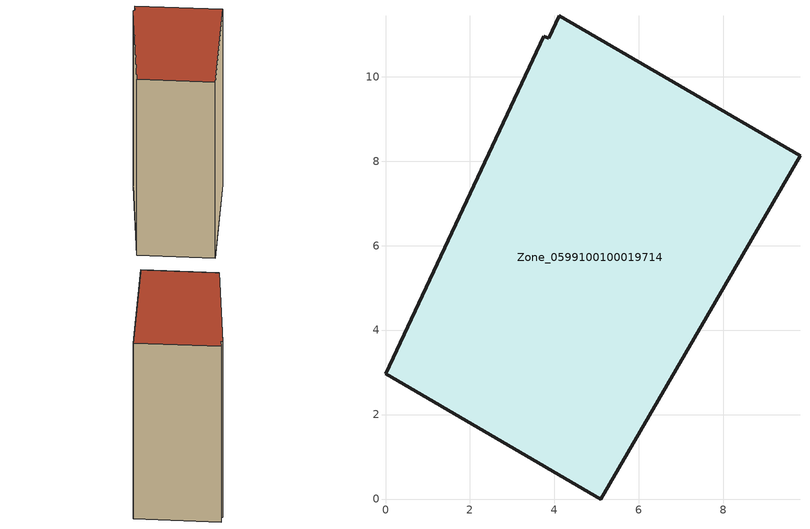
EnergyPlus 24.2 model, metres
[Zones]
Zone_0599100100019714
 floor ground (C_G): 3.87,10.91 4.12,11.44 9.81,8.12 5.09,0 0,2.97 3.75,10.96 z4.09
 wall outside (C_F): 5.09,0 9.81,8.12 4.12,11.44 3.87,10.91 3.75,10.96 0,2.97 5.09,0 z4.09:20.32
 roof outside (C_R): 4.12,11.44 3.87,10.91 3.75,10.96 0,2.97 5.09,0 9.81,8.12 z20.32
[BUILDING]
Pand.0599100100019714: North Axis=0; Terrain=City; Loads Convergence Tolerance Value=0.04; Temperature Convergence Tolerance Value=0.4; Solar Distribution=FullExterior; Maximum Number of Warmup Days=25; Minimum Number of Warmup Days=1
[Site:Location]
Rotterdam.The.Hague.AP_ZH_NLD Design_Conditions: Latitude=51.96; Longitude=4.45; Time Zone=1; Elevation=-4.5
[SITE:GROUNDTEMPERATURE:BUILDINGSURFACE]
18, 18, 18, 18, 18, 18, 18, 18, 18, 18, 18, 18
[MATERIAL] Thermal Absorptance=0.9; Solar Absorptance=0.7; Visible Absorptance=0.7
Name | Roughness | Thickness | Conductivity | Density | Specific Heat
G.TC.2015-2018 | MediumSmooth | 0.15 | 0.0428571 | 540 | 1210
F.TC.2015-2018 | Rough | 0.3 | 0.0666667 | 1920 | 840
R.TC.2015-2018 | MediumRough | 0.2 | 0.0333333 | 1500 | 1000
[CONSTRUCTION]
C_G: G.TC.2015-2018
C_F: F.TC.2015-2018
C_R: R.TC.2015-2018
[ZONE]
Zone_0599100100019714: Type=1; Multiplier=1; Ceiling Height=Autocalculate; Volume=Autocalculate; Floor Area=autocalculate; Part of Total Floor Area=Yes
[ZONEINFILTRATION:DESIGNFLOWRATE]
Infil_Zone_0599100100019714: Zone or ZoneList or Space or SpaceList=Zone_0599100100019714; Schedule=AlwaysOn; Design Flow Rate Calculation Method=Flow/Area; Flow Rate per Floor Area=0.0015; Constant Term Coefficient=1; Temperature Term Coefficient=0; Velocity Term Coefficient=0; Velocity Squared Term Coefficient=0
[HVACTEMPLATE:ZONE:IDEALLOADSAIRSYSTEM]
Zone_0599100100019714: Maximum Heating Supply Air Temperature=50; Minimum Cooling Supply Air Temperature=13; Maximum Heating Supply Air Humidity Ratio=0.0156; Minimum Cooling Supply Air Humidity Ratio=0.0077; Heating Limit=NoLimit; Cooling Limit=NoLimit; Dehumidification Control Type=ConstantSensibleHeatRatio; Cooling Sensible Heat Ratio=0.7; Dehumidification Setpoint=60; Humidification Control Type=None; Humidification Setpoint=30; Outdoor Air Method=None; Outdoor Air Flow Rate per Person=0.00944; Outdoor Air Flow Rate per Zone Floor Area=0; Outdoor Air Flow Rate per Zone=0; Demand Controlled Ventilation Type=None; Outdoor Air Economizer Type=NoEconomizer; Heat Recovery Type=None; Sensible Heat Recovery Effectiveness=0.7; Latent Heat Recovery Effectiveness=0.65
[ZONECONTROL:THERMOSTAT]
ThermostatControl_Zone_0599100100019714: Zone or ZoneList=Zone_0599100100019714; Control Type Schedule=DualSetpointControlType; Control 1=Thermostat_Zone_0599100100019714; Temperature Difference Between Cutout And Setpoint=0
[THERMOSTATSETPOINT:DUALSETPOINT]
Thermostat_Zone_0599100100019714: Heating Setpoint Temperature Schedule=HeatingSetpoint_Zone_0599100100019714; Cooling Setpoint Temperature Schedule=CoolingSetpoint_Zone_0599100100019714
[SCHEDULE:COMPACT]
HeatingSetpoint_Zone_0599100100019714: Through: 12/31, For: AllDays, Until: 24:00, 21
CoolingSetpoint_Zone_0599100100019714: Through: 12/31, For: AllDays, Until: 24:00, 24
DualSetpointControlType: Through: 12/31, For: AllDays, Until: 24:00, 4
AlwaysOn: Through: 12/31, For: AllDays, Until: 24:00, 1
